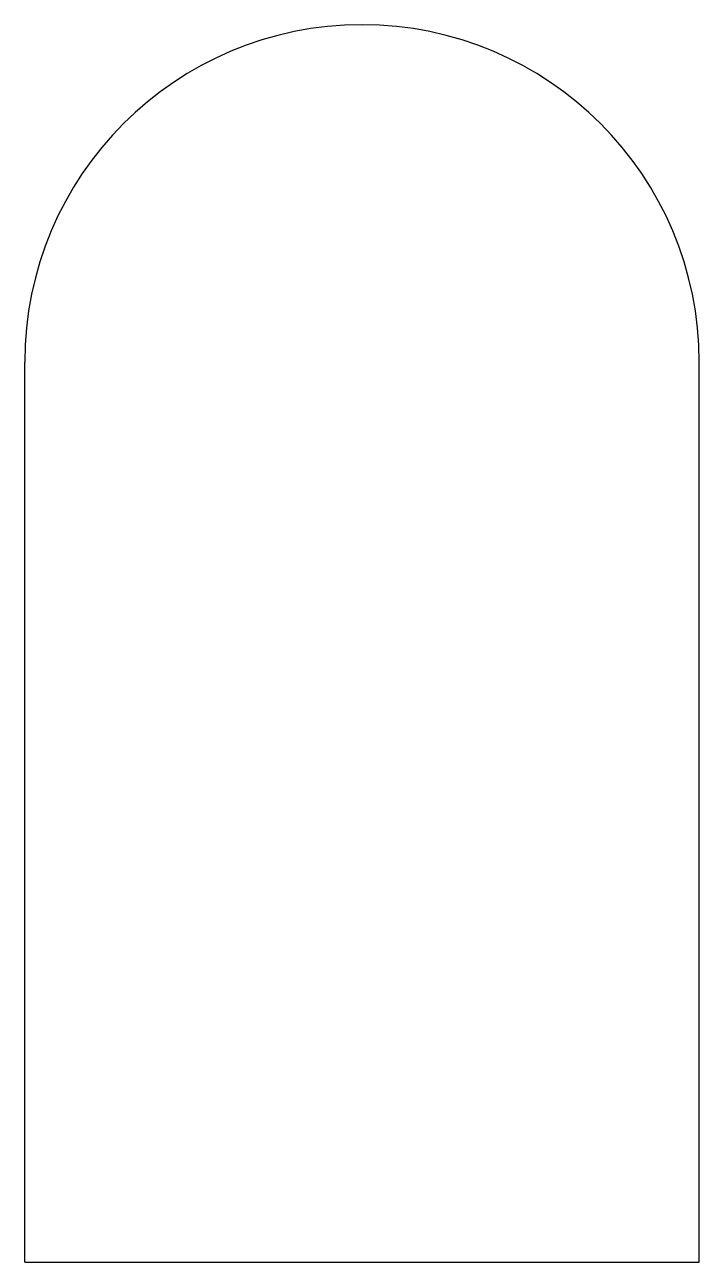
# Model space of a CAD drawing. Header units: inches. Extents: x 22.5 to 30, y 5 to 18.8.
import ezdxf

# ---------------------------------------------------------------- set-up
doc = ezdxf.new("R2010")
doc.units = ezdxf.units.IN
doc.header["$MEASUREMENT"] = 0

msp = doc.modelspace()

# ---------------------------------------------------------------- linework, layer by layer
for p, q in [((22.5, 5), (22.5, 15)), ((30, 5), (30, 15)), ((22.5, 5), (30, 5))]:
    msp.add_line(p, q)
msp.add_arc((26.25, 15), 3.75, 0, 180)

doc.saveas('drawing.dxf')
